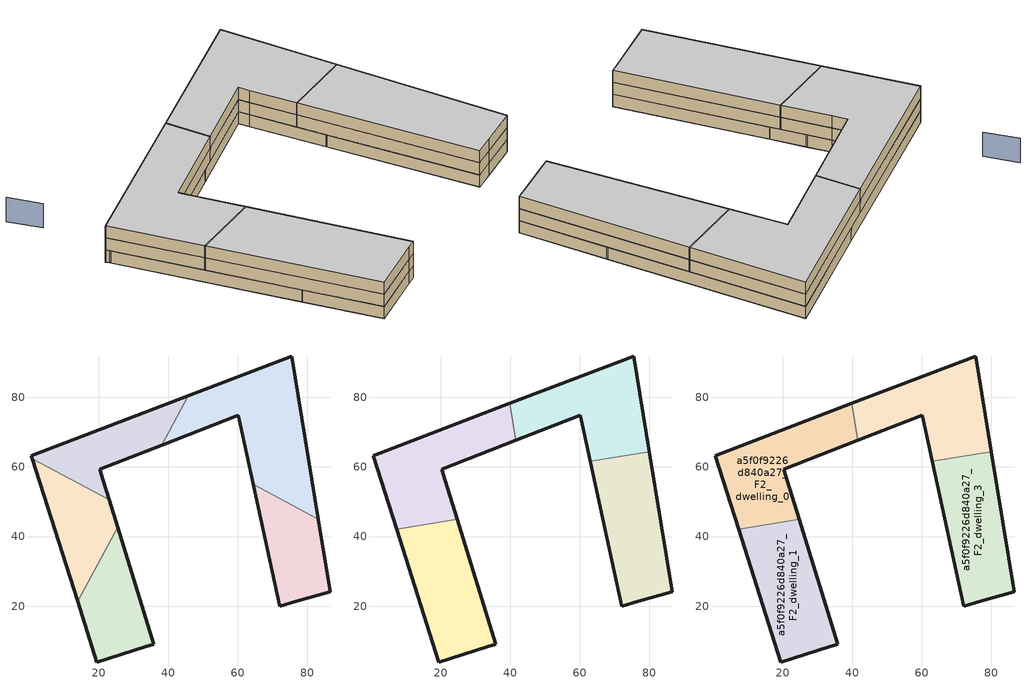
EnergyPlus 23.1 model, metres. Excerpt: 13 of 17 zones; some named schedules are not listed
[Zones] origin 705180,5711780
a5f0f9226d840a27_F0_dwelling_0
 floor ground (EU_floor_Construction): 38.12,66.31 45.71,80.47 0.73,63.27 1.02,62.36 23.05,50.55 21.36,56.05 20.32,59.34 z0
 wall outside (EU_wall_Construction): 1.02,62.36 0.73,63.27 45.71,80.47 / 38.12,66.31 20.32,59.34 21.36,56.05 23.05,50.55 z0:3
 wall to a5f0f9226d840a27_F0_dwelling_3 (EU_wall_Construction): 45.71,80.47 38.12,66.31 z0:3
 wall to a5f0f9226d840a27_F0_dwelling_1 (EU_wall_Construction): 23.05,50.55 1.02,62.36 z0:3
a5f0f9226d840a27_F0_dwelling_1
 floor ground (EU_floor_Construction): 14.03,21.36 25.47,42.7 23.05,50.55 1.02,62.36 z0
 wall outside (EU_wall_Construction): 23.05,50.55 25.47,42.7 / 14.03,21.36 1.02,62.36 z0:3
 wall to a5f0f9226d840a27_F0_dwelling_2 (EU_wall_Construction): 25.47,42.7 14.03,21.36 z0:3
a5f0f9226d840a27_F0_dwelling_2
 floor ground (EU_floor_Construction): 33.41,8.31 35.85,9.02 25.47,42.7 14.03,21.36 19.56,3.96 z0
 wall outside (EU_wall_Construction): 25.47,42.7 35.85,9.02 33.42,8.31 / 33.41,8.31 19.56,3.96 14.03,21.36 z0:3
a5f0f9226d840a27_F0_dwelling_3
 floor ground (EU_floor_Construction): 83.16,44.97 75.59,91.89 45.71,80.47 38.12,66.31 60.13,74.92 60.71,72.24 64.49,54.97 z0
 wall outside (EU_wall_Construction): 64.49,54.97 60.71,72.24 60.13,74.92 38.12,66.31 / 45.71,80.47 75.59,91.89 83.16,44.97 z0:3
 wall to a5f0f9226d840a27_F0_dwelling_4 (EU_wall_Construction): 83.16,44.97 64.49,54.97 z0:3
a5f0f9226d840a27_F0_dwelling_4
 floor ground (EU_floor_Construction): 86.51,24.2 83.16,44.97 64.49,54.97 72.14,20.02 76.81,21.42 z0
 wall outside (EU_wall_Construction): 83.16,44.97 86.51,24.2 76.81,21.42 72.14,20.02 64.49,54.97 z0:3
a5f0f9226d840a27_F1_dwelling_0
 floor to a5f0f9226d840a27_F0_dwelling_0 (EU_floor_Construction): 38.12,66.31 40.96,71.61 39.89,78.24 0.73,63.27 1.02,62.36 23.05,50.55 21.36,56.05 20.32,59.34 z3
 floor to a5f0f9226d840a27_F0_dwelling_1 (EU_floor_Construction): 24.78,44.94 23.05,50.55 1.02,62.36 7.44,42.13 z3
 floor to a5f0f9226d840a27_F0_dwelling_3 (EU_floor_Construction): 41.6,67.67 40.96,71.61 38.12,66.31 z3
 wall outside (EU_wall_Construction): 7.44,42.13 0.73,63.27 39.89,78.24 / 41.6,67.67 20.32,59.34 21.36,56.05 24.78,44.94 z3:6
 wall to a5f0f9226d840a27_F1_dwelling_2 (EU_wall_Construction): 39.89,78.24 41.6,67.67 z3:6
 wall to a5f0f9226d840a27_F1_dwelling_1 (EU_wall_Construction): 24.78,44.94 7.44,42.13 z3:6
a5f0f9226d840a27_F1_dwelling_1
 floor to a5f0f9226d840a27_F0_dwelling_1 (EU_floor_Construction): 14.03,21.36 25.47,42.7 24.78,44.94 7.44,42.13 z3
 floor to a5f0f9226d840a27_F0_dwelling_2 (EU_floor_Construction): 33.41,8.31 35.85,9.02 25.47,42.7 14.03,21.36 19.56,3.96 z3
 wall outside (EU_wall_Construction): 24.78,44.94 35.85,9.02 33.41,8.31 19.56,3.96 7.44,42.13 z3:6
a5f0f9226d840a27_F1_dwelling_2
 floor to a5f0f9226d840a27_F0_dwelling_3 (EU_floor_Construction): 80.02,64.4 75.59,91.89 45.71,80.47 40.96,71.61 41.6,67.67 60.13,74.92 60.71,72.24 63.03,61.65 z3
 floor to a5f0f9226d840a27_F0_dwelling_0 (EU_floor_Construction): 40.96,71.61 45.71,80.47 39.89,78.24 z3
 wall outside (EU_wall_Construction): 39.89,78.24 75.59,91.89 80.02,64.4 / 63.03,61.64 60.71,72.24 60.13,74.92 41.6,67.67 z3:6
 wall to a5f0f9226d840a27_F1_dwelling_3 (EU_wall_Construction): 80.02,64.4 63.03,61.64 z3:6
a5f0f9226d840a27_F1_dwelling_3
 floor to a5f0f9226d840a27_F0_dwelling_4 (EU_floor_Construction): 86.51,24.2 83.16,44.97 64.49,54.97 72.14,20.02 76.81,21.42 z3
 floor to a5f0f9226d840a27_F0_dwelling_3 (EU_floor_Construction): 83.16,44.97 80.02,64.4 63.03,61.65 64.49,54.97 z3
 wall outside (EU_wall_Construction): 80.02,64.4 86.51,24.2 76.81,21.42 72.14,20.02 63.03,61.64 z3:6
a5f0f9226d840a27_F2_dwelling_0
 floor to a5f0f9226d840a27_F1_dwelling_0 (EU_floor_Construction): 24.78,44.94 21.36,56.05 20.32,59.34 41.6,67.67 39.89,78.24 0.73,63.27 7.44,42.13 z6
 wall outside (EU_wall_Construction): 7.44,42.13 0.73,63.27 39.89,78.24 / 41.6,67.67 20.32,59.34 21.36,56.05 24.78,44.94 z6:9
 wall to a5f0f9226d840a27_F2_dwelling_2 (EU_wall_Construction): 39.89,78.24 41.6,67.67 z6:9
 wall to a5f0f9226d840a27_F2_dwelling_1 (EU_wall_Construction): 24.78,44.94 7.44,42.13 z6:9
 ceiling to a5f0f9226d840a27_F3_dwelling_0 (EU_floor_Construction): 39.89,78.24 41.6,67.67 20.32,59.34 21.36,56.05 24.78,44.94 7.44,42.13 0.73,63.27 z9
a5f0f9226d840a27_F2_dwelling_1
 floor to a5f0f9226d840a27_F1_dwelling_1 (EU_floor_Construction): 33.41,8.31 35.85,9.02 24.78,44.94 7.44,42.13 19.56,3.96 z6
 wall outside (EU_wall_Construction): 24.78,44.94 35.85,9.02 33.41,8.31 19.56,3.96 7.44,42.13 z6:9
 ceiling to a5f0f9226d840a27_F3_dwelling_1 (EU_floor_Construction): 24.78,44.94 35.85,9.02 33.41,8.31 19.56,3.96 7.44,42.13 z9
a5f0f9226d840a27_F2_dwelling_2
 floor to a5f0f9226d840a27_F1_dwelling_2 (EU_floor_Construction): 80.02,64.4 75.59,91.89 39.89,78.24 41.6,67.67 60.13,74.92 60.71,72.24 63.03,61.64 z6
 wall outside (EU_wall_Construction): 39.89,78.24 75.59,91.89 80.02,64.4 / 63.03,61.64 60.71,72.24 60.13,74.92 41.6,67.67 z6:9
 wall to a5f0f9226d840a27_F2_dwelling_3 (EU_wall_Construction): 80.02,64.4 63.03,61.64 z6:9
 ceiling to a5f0f9226d840a27_F3_dwelling_2 (EU_floor_Construction): 75.59,91.89 80.02,64.4 63.03,61.64 60.71,72.24 60.13,74.92 41.6,67.67 39.89,78.24 z9
a5f0f9226d840a27_F2_dwelling_3
 floor to a5f0f9226d840a27_F1_dwelling_3 (EU_floor_Construction): 86.51,24.2 80.02,64.4 63.03,61.64 72.14,20.02 76.81,21.42 z6
 wall outside (EU_wall_Construction): 80.02,64.4 86.51,24.2 76.81,21.42 72.14,20.02 63.03,61.64 z6:9
 ceiling to a5f0f9226d840a27_F3_dwelling_3 (EU_floor_Construction): 80.02,64.4 86.51,24.2 76.81,21.42 72.14,20.02 63.03,61.64 z9
shading: 0.19,89.32 3.06,81.72 z0:6
[Building]
EU S2 Campaign: North Axis=0; Terrain=City; Solar Distribution=FullExterior
[Site:Location]
London: Latitude=51.5; Longitude=-0.5; Time Zone=0; Elevation=25
[SizingPeriod:WeatherFileDays]
AnnualSizingPeriod: Begin Month=1; Begin Day of Month=1; End Month=12; End Day of Month=31; Day of Week for Start Day=Monday; Use Weather File Daylight Saving Period=No; Use Weather File Rain and Snow Indicators=No
[MATERIAL]
EU_InternalMass_Material: Roughness=MediumRough; Thickness=0.1; Conductivity=1; Density=1800; Specific Heat=900; Thermal Absorptance=0.9; Solar Absorptance=0.7; Visible Absorptance=0.7
[MATERIAL:NOMASS] Roughness=MediumRough; Thermal Absorptance=0.9; Solar Absorptance=0.7; Visible Absorptance=0.7
Name | Thermal Resistance
EU_wall_NoMass | 1.04674
EU_floor_NoMass | 2.04616
[CONSTRUCTION]
EU_wall_Construction: EU_wall_NoMass
EU_floor_Construction: EU_floor_NoMass
EU_InternalMass_Construction: EU_InternalMass_Material
[ZONE] Type=1; Multiplier=1; Ceiling Height=autocalculate; Floor Area=autocalculate; Part of Total Floor Area=Yes
Name | Volume
a5f0f9226d840a27_F0_dwelling_0 | 1336.58
a5f0f9226d840a27_F1_dwelling_0; a5f0f9226d840a27_F2_dwelling_0; a5f0f9226d840a27_F1_dwelling_2; a5f0f9226d840a27_F2_dwelling_2 | 2004.83
a5f0f9226d840a27_F0_dwelling_1 | 1336.45
a5f0f9226d840a27_F1_dwelling_1; a5f0f9226d840a27_F2_dwelling_1 | 2004.8
a5f0f9226d840a27_F0_dwelling_2 | 1376.25
a5f0f9226d840a27_F0_dwelling_3 | 2638.18
a5f0f9226d840a27_F1_dwelling_3; a5f0f9226d840a27_F2_dwelling_3 | 2004.82
a5f0f9226d840a27_F0_dwelling_4 | 1331.67
[INTERNALMASS] Construction=EU_InternalMass_Construction
Name | Zone or ZoneList | Surface Area
a5f0f9226d840a27_F0_dwelling_0_EU_InternalMass | a5f0f9226d840a27_F0_dwelling_0 | 445.525
a5f0f9226d840a27_F0_dwelling_1_EU_InternalMass | a5f0f9226d840a27_F0_dwelling_1 | 445.484
a5f0f9226d840a27_F0_dwelling_2_EU_InternalMass | a5f0f9226d840a27_F0_dwelling_2 | 458.746
a5f0f9226d840a27_F0_dwelling_3_EU_InternalMass | a5f0f9226d840a27_F0_dwelling_3 | 879.392
a5f0f9226d840a27_F0_dwelling_4_EU_InternalMass | a5f0f9226d840a27_F0_dwelling_4 | 443.889
a5f0f9226d840a27_F1_dwelling_0_EU_InternalMass | a5f0f9226d840a27_F1_dwelling_0 | 668.276
a5f0f9226d840a27_F1_dwelling_1_EU_InternalMass | a5f0f9226d840a27_F1_dwelling_1 | 668.266
a5f0f9226d840a27_F1_dwelling_2_EU_InternalMass | a5f0f9226d840a27_F1_dwelling_2 | 668.277
a5f0f9226d840a27_F1_dwelling_3_EU_InternalMass | a5f0f9226d840a27_F1_dwelling_3 | 668.274
a5f0f9226d840a27_F2_dwelling_0_EU_InternalMass | a5f0f9226d840a27_F2_dwelling_0 | 668.276
a5f0f9226d840a27_F2_dwelling_1_EU_InternalMass | a5f0f9226d840a27_F2_dwelling_1 | 668.266
a5f0f9226d840a27_F2_dwelling_2_EU_InternalMass | a5f0f9226d840a27_F2_dwelling_2 | 668.277
a5f0f9226d840a27_F2_dwelling_3_EU_InternalMass | a5f0f9226d840a27_F2_dwelling_3 | 668.274
[OTHEREQUIPMENT] Fuel Type=Electricity; Design Level Calculation Method=Watts/Area; Power per Zone Floor Area=1; Fraction Latent=0; Fraction Radiant=0; Fraction Lost=0; Carbon Dioxide Generation Rate=0; EndUse Subcategory=EU_Step8_InternalGains
Name | Zone or ZoneList or Space or SpaceList | Schedule
EU_Step8_InternalGain_a5f0f9226d840a27_F0_dwelling_0_f000 | a5f0f9226d840a27_F0_dwelling_0 | EU_Step8_GainSchedule_a5f0f9226d840a27_F0_dwelling_0_f000
EU_Step8_InternalGain_a5f0f9226d840a27_F0_dwelling_1_f000 | a5f0f9226d840a27_F0_dwelling_1 | EU_Step8_GainSchedule_a5f0f9226d840a27_F0_dwelling_1_f000
EU_Step8_InternalGain_a5f0f9226d840a27_F0_dwelling_2_f000 | a5f0f9226d840a27_F0_dwelling_2 | EU_Step8_GainSchedule_a5f0f9226d840a27_F0_dwelling_2_f000
EU_Step8_InternalGain_a5f0f9226d840a27_F0_dwelling_3_f000 | a5f0f9226d840a27_F0_dwelling_3 | EU_Step8_GainSchedule_a5f0f9226d840a27_F0_dwelling_3_f000
EU_Step8_InternalGain_a5f0f9226d840a27_F0_dwelling_4_f000 | a5f0f9226d840a27_F0_dwelling_4 | EU_Step8_GainSchedule_a5f0f9226d840a27_F0_dwelling_4_f000
EU_Step8_InternalGain_a5f0f9226d840a27_F1_dwelling_0_f000 | a5f0f9226d840a27_F1_dwelling_0 | EU_Step8_GainSchedule_a5f0f9226d840a27_F1_dwelling_0_f000
EU_Step8_InternalGain_a5f0f9226d840a27_F1_dwelling_1_f000 | a5f0f9226d840a27_F1_dwelling_1 | EU_Step8_GainSchedule_a5f0f9226d840a27_F1_dwelling_1_f000
EU_Step8_InternalGain_a5f0f9226d840a27_F1_dwelling_2_f000 | a5f0f9226d840a27_F1_dwelling_2 | EU_Step8_GainSchedule_a5f0f9226d840a27_F1_dwelling_2_f000
EU_Step8_InternalGain_a5f0f9226d840a27_F1_dwelling_3_f000 | a5f0f9226d840a27_F1_dwelling_3 | EU_Step8_GainSchedule_a5f0f9226d840a27_F1_dwelling_3_f000
EU_Step8_InternalGain_a5f0f9226d840a27_F2_dwelling_0_f000 | a5f0f9226d840a27_F2_dwelling_0 | EU_Step8_GainSchedule_a5f0f9226d840a27_F2_dwelling_0_f000
EU_Step8_InternalGain_a5f0f9226d840a27_F2_dwelling_1_f000 | a5f0f9226d840a27_F2_dwelling_1 | EU_Step8_GainSchedule_a5f0f9226d840a27_F2_dwelling_1_f000
EU_Step8_InternalGain_a5f0f9226d840a27_F2_dwelling_2_f000 | a5f0f9226d840a27_F2_dwelling_2 | EU_Step8_GainSchedule_a5f0f9226d840a27_F2_dwelling_2_f000
EU_Step8_InternalGain_a5f0f9226d840a27_F2_dwelling_3_f000 | a5f0f9226d840a27_F2_dwelling_3 | EU_Step8_GainSchedule_a5f0f9226d840a27_F2_dwelling_3_f000
[ZONEVENTILATION:DESIGNFLOWRATE] Schedule=EU_AlwaysOn; Design Flow Rate Calculation Method=AirChanges/Hour; Air Changes per Hour=0.488719; Ventilation Type=Natural; Fan Pressure Rise=0; Fan Total Efficiency=1; Constant Term Coefficient=1; Temperature Term Coefficient=0; Velocity Term Coefficient=0; Velocity Squared Term Coefficient=0; Minimum Indoor Temperature=-100; Maximum Indoor Temperature=100; Delta Temperature=-100; Minimum Outdoor Temperature=-100; Maximum Outdoor Temperature=100; Maximum Wind Speed=40
Name | Zone or ZoneList or Space or SpaceList
EU_ConstantAir_a5f0f9226d840a27_F0_dwelling_0 | a5f0f9226d840a27_F0_dwelling_0
EU_ConstantAir_a5f0f9226d840a27_F0_dwelling_1 | a5f0f9226d840a27_F0_dwelling_1
EU_ConstantAir_a5f0f9226d840a27_F0_dwelling_2 | a5f0f9226d840a27_F0_dwelling_2
EU_ConstantAir_a5f0f9226d840a27_F0_dwelling_3 | a5f0f9226d840a27_F0_dwelling_3
EU_ConstantAir_a5f0f9226d840a27_F0_dwelling_4 | a5f0f9226d840a27_F0_dwelling_4
EU_ConstantAir_a5f0f9226d840a27_F1_dwelling_0 | a5f0f9226d840a27_F1_dwelling_0
EU_ConstantAir_a5f0f9226d840a27_F1_dwelling_1 | a5f0f9226d840a27_F1_dwelling_1
EU_ConstantAir_a5f0f9226d840a27_F1_dwelling_2 | a5f0f9226d840a27_F1_dwelling_2
EU_ConstantAir_a5f0f9226d840a27_F1_dwelling_3 | a5f0f9226d840a27_F1_dwelling_3
EU_ConstantAir_a5f0f9226d840a27_F2_dwelling_0 | a5f0f9226d840a27_F2_dwelling_0
EU_ConstantAir_a5f0f9226d840a27_F2_dwelling_1 | a5f0f9226d840a27_F2_dwelling_1
EU_ConstantAir_a5f0f9226d840a27_F2_dwelling_2 | a5f0f9226d840a27_F2_dwelling_2
EU_ConstantAir_a5f0f9226d840a27_F2_dwelling_3 | a5f0f9226d840a27_F2_dwelling_3
[HVACTEMPLATE:THERMOSTAT] Constant Heating Setpoint=20; Constant Cooling Setpoint=50
EU_HeatOnly_a5f0f9226d840a27_F0_dwelling_0; EU_HeatOnly_a5f0f9226d840a27_F0_dwelling_1; EU_HeatOnly_a5f0f9226d840a27_F0_dwelling_2; EU_HeatOnly_a5f0f9226d840a27_F0_dwelling_3; EU_HeatOnly_a5f0f9226d840a27_F0_dwelling_4; EU_HeatOnly_a5f0f9226d840a27_F1_dwelling_0; EU_HeatOnly_a5f0f9226d840a27_F1_dwelling_1; EU_HeatOnly_a5f0f9226d840a27_F1_dwelling_2; EU_HeatOnly_a5f0f9226d840a27_F1_dwelling_3; EU_HeatOnly_a5f0f9226d840a27_F2_dwelling_0; EU_HeatOnly_a5f0f9226d840a27_F2_dwelling_1; EU_HeatOnly_a5f0f9226d840a27_F2_dwelling_2; EU_HeatOnly_a5f0f9226d840a27_F2_dwelling_3; EU_HeatOnly_a5f0f9226d840a27_F3_dwelling_0; EU_HeatOnly_a5f0f9226d840a27_F3_dwelling_1; EU_HeatOnly_a5f0f9226d840a27_F3_dwelling_2; EU_HeatOnly_a5f0f9226d840a27_F3_dwelling_3
[HVACTEMPLATE:ZONE:IDEALLOADSAIRSYSTEM] System Availability Schedule=EU_AlwaysOn; Maximum Heating Supply Air Temperature=50; Minimum Cooling Supply Air Temperature=13; Maximum Heating Supply Air Humidity Ratio=0.0156; Minimum Cooling Supply Air Humidity Ratio=0.0077; Heating Limit=NoLimit; Cooling Limit=NoLimit; Heating Availability Schedule=EU_AlwaysOn; Cooling Availability Schedule=EU_CoolingOff; Dehumidification Control Type=ConstantSensibleHeatRatio; Cooling Sensible Heat Ratio=0.7; Dehumidification Setpoint=60; Humidification Control Type=None; Humidification Setpoint=30; Outdoor Air Method=None; Outdoor Air Flow Rate per Person=0.00944; Outdoor Air Flow Rate per Zone Floor Area=0; Outdoor Air Flow Rate per Zone=0; Demand Controlled Ventilation Type=None; Outdoor Air Economizer Type=NoEconomizer; Heat Recovery Type=None; Sensible Heat Recovery Effectiveness=0.7; Latent Heat Recovery Effectiveness=0.65
Name | Template Thermostat
a5f0f9226d840a27_F0_dwelling_0 | EU_HeatOnly_a5f0f9226d840a27_F0_dwelling_0
a5f0f9226d840a27_F0_dwelling_1 | EU_HeatOnly_a5f0f9226d840a27_F0_dwelling_1
a5f0f9226d840a27_F0_dwelling_2 | EU_HeatOnly_a5f0f9226d840a27_F0_dwelling_2
a5f0f9226d840a27_F0_dwelling_3 | EU_HeatOnly_a5f0f9226d840a27_F0_dwelling_3
a5f0f9226d840a27_F0_dwelling_4 | EU_HeatOnly_a5f0f9226d840a27_F0_dwelling_4
a5f0f9226d840a27_F1_dwelling_0 | EU_HeatOnly_a5f0f9226d840a27_F1_dwelling_0
a5f0f9226d840a27_F1_dwelling_1 | EU_HeatOnly_a5f0f9226d840a27_F1_dwelling_1
a5f0f9226d840a27_F1_dwelling_2 | EU_HeatOnly_a5f0f9226d840a27_F1_dwelling_2
a5f0f9226d840a27_F1_dwelling_3 | EU_HeatOnly_a5f0f9226d840a27_F1_dwelling_3
a5f0f9226d840a27_F2_dwelling_0 | EU_HeatOnly_a5f0f9226d840a27_F2_dwelling_0
a5f0f9226d840a27_F2_dwelling_1 | EU_HeatOnly_a5f0f9226d840a27_F2_dwelling_1
a5f0f9226d840a27_F2_dwelling_2 | EU_HeatOnly_a5f0f9226d840a27_F2_dwelling_2
a5f0f9226d840a27_F2_dwelling_3 | EU_HeatOnly_a5f0f9226d840a27_F2_dwelling_3
[SIZING:ZONE] Zone Cooling Design Supply Air Temperature Input Method=SupplyAirTemperature; Zone Cooling Design Supply Air Temperature=13; Zone Heating Design Supply Air Temperature Input Method=SupplyAirTemperature; Zone Heating Design Supply Air Temperature=50; Zone Cooling Design Supply Air Humidity Ratio=0.008; Zone Heating Design Supply Air Humidity Ratio=0.008; Cooling Design Air Flow Method=DesignDay; Cooling Design Air Flow Rate=0; Cooling Minimum Air Flow per Zone Floor Area=0.000762; Cooling Minimum Air Flow=0; Cooling Minimum Air Flow Fraction=0.2; Heating Design Air Flow Method=DesignDay; Heating Design Air Flow Rate=0; Heating Maximum Air Flow per Zone Floor Area=0.002032; Heating Maximum Air Flow=0.141576; Heating Maximum Air Flow Fraction=0.3; Account for Dedicated Outdoor Air System=No; Dedicated Outdoor Air System Control Strategy=NeutralSupplyAir; Dedicated Outdoor Air Low Setpoint Temperature for Design=autosize; Dedicated Outdoor Air High Setpoint Temperature for Design=autosize; Zone Load Sizing Method=Sensible Load Only No Latent Load; Zone Latent Cooling Design Supply Air Humidity Ratio Input Method=HumidityRatioDifference; Zone Cooling Design Supply Air Humidity Ratio Difference=0.005; Zone Latent Heating Design Supply Air Humidity Ratio Input Method=HumidityRatioDifference; Zone Humidification Design Supply Air Humidity Ratio Difference=0.005
a5f0f9226d840a27_F0_dwelling_0; a5f0f9226d840a27_F0_dwelling_1; a5f0f9226d840a27_F0_dwelling_2; a5f0f9226d840a27_F0_dwelling_3; a5f0f9226d840a27_F0_dwelling_4; a5f0f9226d840a27_F1_dwelling_0; a5f0f9226d840a27_F1_dwelling_1; a5f0f9226d840a27_F1_dwelling_2; a5f0f9226d840a27_F1_dwelling_3; a5f0f9226d840a27_F2_dwelling_0; a5f0f9226d840a27_F2_dwelling_1; a5f0f9226d840a27_F2_dwelling_2; a5f0f9226d840a27_F2_dwelling_3
[SCHEDULE:FILE] Column Number=1; Rows to Skip at Top=0; Number of Hours of Data=8760; Column Separator=Comma; Interpolate to Timestep=No; Minutes per Item=60; Adjust Schedule for Daylight Savings=Yes
Name | File
EU_Step8_GainSchedule_a5f0f9226d840a27_F0_dwelling_0_f000 | ../../schedules/a5f0f9226d840a27/a5f0f9226d840a27_F0_dwelling_0_f000_gain.csv
EU_Step8_GainSchedule_a5f0f9226d840a27_F0_dwelling_1_f000 | ../../schedules/a5f0f9226d840a27/a5f0f9226d840a27_F0_dwelling_1_f000_gain.csv
EU_Step8_GainSchedule_a5f0f9226d840a27_F0_dwelling_2_f000 | ../../schedules/a5f0f9226d840a27/a5f0f9226d840a27_F0_dwelling_2_f000_gain.csv
EU_Step8_GainSchedule_a5f0f9226d840a27_F0_dwelling_3_f000 | ../../schedules/a5f0f9226d840a27/a5f0f9226d840a27_F0_dwelling_3_f000_gain.csv
EU_Step8_GainSchedule_a5f0f9226d840a27_F0_dwelling_4_f000 | ../../schedules/a5f0f9226d840a27/a5f0f9226d840a27_F0_dwelling_4_f000_gain.csv
EU_Step8_GainSchedule_a5f0f9226d840a27_F1_dwelling_0_f000 | ../../schedules/a5f0f9226d840a27/a5f0f9226d840a27_F1_dwelling_0_f000_gain.csv
EU_Step8_GainSchedule_a5f0f9226d840a27_F1_dwelling_1_f000 | ../../schedules/a5f0f9226d840a27/a5f0f9226d840a27_F1_dwelling_1_f000_gain.csv
EU_Step8_GainSchedule_a5f0f9226d840a27_F1_dwelling_2_f000 | ../../schedules/a5f0f9226d840a27/a5f0f9226d840a27_F1_dwelling_2_f000_gain.csv
EU_Step8_GainSchedule_a5f0f9226d840a27_F1_dwelling_3_f000 | ../../schedules/a5f0f9226d840a27/a5f0f9226d840a27_F1_dwelling_3_f000_gain.csv
EU_Step8_GainSchedule_a5f0f9226d840a27_F2_dwelling_0_f000 | ../../schedules/a5f0f9226d840a27/a5f0f9226d840a27_F2_dwelling_0_f000_gain.csv
EU_Step8_GainSchedule_a5f0f9226d840a27_F2_dwelling_1_f000 | ../../schedules/a5f0f9226d840a27/a5f0f9226d840a27_F2_dwelling_1_f000_gain.csv
EU_Step8_GainSchedule_a5f0f9226d840a27_F2_dwelling_2_f000 | ../../schedules/a5f0f9226d840a27/a5f0f9226d840a27_F2_dwelling_2_f000_gain.csv
